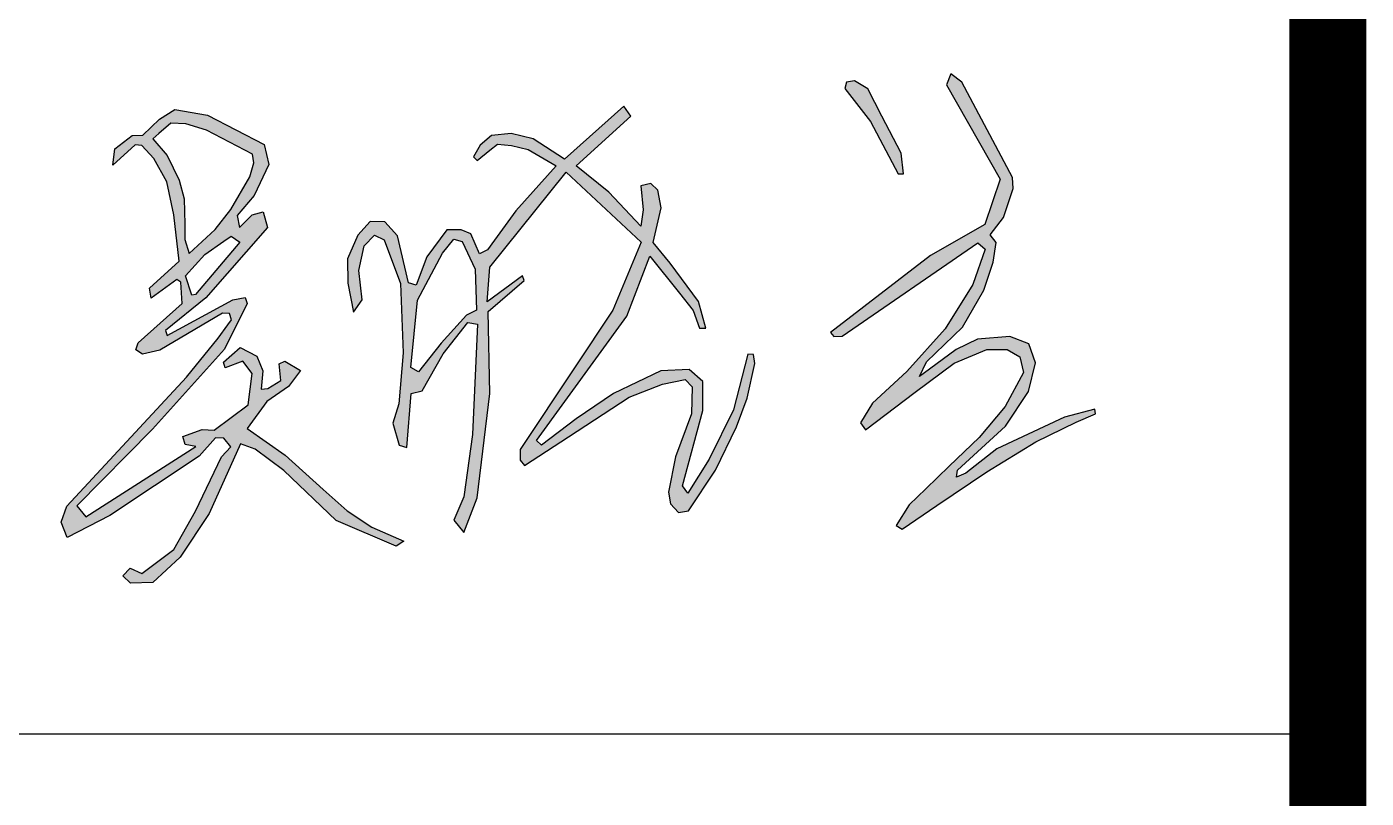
# Model space of a CAD drawing. Extents: x 1728470 to 1835391, y -157368 to 197905.
# Drawn here: x 1800081 to 1801820, y 174085 to 175086 of the extents above; entities that cross this region are included whole.
import ezdxf

# ---------------------------------------------------------------- set-up
doc = ezdxf.new("R2010")
doc.units = 0
doc.header["$LTSCALE"] = 1000
doc.header["$MEASUREMENT"] = 0
doc.layers.get('0').update_dxf_attribs({"linetype": 'CONTINUOUS'})
doc.layers.add('PUB_TITLE', color=4, linetype='CONTINUOUS')
doc.layers.add('TEL_TITLE', color=7, linetype='CONTINUOUS')

msp = doc.modelspace()

# ---------------------------------------------------------------- hatches: boundary and pattern name
h = msp.add_hatch(color=256)
h.paths.add_polyline_path([(1801294.7, 175014.5), (1801280.4, 175025.5), (1801275, 175011), (1801344.3, 174888.6), (1801324.4, 174829.6), (1801254.2, 174789.7), (1801124, 174689.6), (1801128.3, 174684.3), (1801139.4, 174684.8), (1801315.6, 174806.1), (1801324.8, 174797.9), (1801308.8, 174752), (1801273, 174694.4), (1801223.1, 174639.1), (1801178.6, 174598), (1801163.1, 174572.3), (1801169.4, 174563.2), (1801234.2, 174612), (1801284.6, 174649.9), (1801327.3, 174667.7), (1801353.4, 174667.7), (1801369.9, 174658), (1801374.7, 174637.7), (1801351, 174593.7), (1801317.1, 174553.4), (1801278.4, 174516.1), (1801247.8, 174486.7), (1801226.4, 174466.1), (1801209.6, 174439.2), (1801217.4, 174434.4), (1801262.4, 174464.9), (1801327.3, 174508.8), (1801390.9, 174547.9), (1801443.2, 174573.3), (1801468.3, 174584.1), (1801467.2, 174590.2), (1801427.9, 174579.7), (1801340.1, 174538.7), (1801300.1, 174506.9), (1801287.8, 174501.8), (1801289.2, 174511), (1801351.3, 174567.9), (1801381.1, 174612.9), (1801390.3, 174650.1), (1801381.5, 174674.8), (1801357.1, 174684.6), (1801315, 174680.9), (1801287.2, 174667.7), (1801252.6, 174641.9), (1801239.7, 174632.3), (1801248.6, 174651.4), (1801295.4, 174696.5), (1801323.2, 174744.7), (1801335.4, 174781), (1801339.1, 174806.4), (1801331.7, 174816.2), (1801348.7, 174838.8), (1801361.2, 174876.4), (1801360.5, 174890.9)])
h.paths.add_polyline_path([(1801155.4, 175016.3), (1801145, 175014.4), (1801142.8, 175006.2), (1801176.1, 174963.5), (1801212.1, 174895.5), (1801218.8, 174895.5), (1801216.1, 174922.5), (1801191, 174970.6), (1801172.6, 175005.9)], flags=17)
h.paths.add_polyline_path([(1800618.8, 174675.6), (1800589, 174638.4), (1800579.4, 174644), (1800588, 174731.5), (1800620.4, 174792.7), (1800635.1, 174810.7), (1800646.1, 174807.5), (1800662.8, 174772), (1800664.6, 174718.5), (1800651.5, 174712.2)], flags=16)
h.paths.add_polyline_path([(1800497.6, 174753.8), (1800504.8, 174716), (1800516.2, 174731.8), (1800511.7, 174769.9), (1800518.6, 174802), (1800532, 174815.9), (1800544.4, 174809.9), (1800565.6, 174753.1), (1800569.1, 174663.1), (1800563.6, 174597.1), (1800555.7, 174571.9), (1800564.1, 174543.3), (1800574, 174540.3), (1800579.5, 174610.5), (1800593.8, 174614), (1800621, 174661.9), (1800653.2, 174702.4), (1800665.6, 174700.4), (1800659.1, 174557.1), (1800648.2, 174476.3), (1800634.9, 174446.2), (1800648.2, 174429.9), (1800665.5, 174474.8), (1800681.9, 174610.5), (1800679.6, 174716.7), (1800726.4, 174756.9), (1800724.3, 174763.1), (1800678.5, 174729.2), (1800681.6, 174774.6), (1800781.1, 174897.8), (1800878.4, 174806.7), (1800841.5, 174718.8), (1800791.8, 174643.9), (1800721.3, 174537.6), (1800721.4, 174523.7), (1800726.8, 174516.8), (1800784.1, 174554.2), (1800862.7, 174605.5), (1800906.2, 174622.6), (1800935.4, 174628.8), (1800944.5, 174619.2), (1800943.8, 174584.1), (1800922.7, 174528.1), (1800913.9, 174482.2), (1800916.2, 174467.3), (1800926.9, 174455.9), (1800939.9, 174458.2), (1800974.7, 174510.9), (1801001.9, 174567.2), (1801015.9, 174604.4), (1801025.7, 174649.2), (1801024.2, 174660.9), (1801017, 174661.6), (1800998.2, 174589.4), (1800966.5, 174525.4), (1800939, 174481.1), (1800931.8, 174490.5), (1800958.2, 174588.2), (1800958.6, 174625.9), (1800940.5, 174641.7), (1800904, 174639.8), (1800842.6, 174610.4), (1800793.9, 174577.7), (1800748.7, 174543.4), (1800742.4, 174549.5), (1800859.5, 174710.6), (1800889.5, 174788.7), (1800927.9, 174740.7), (1800946, 174718.2), (1800954.1, 174695.4), (1800962.4, 174695.4), (1800952.8, 174729.8), (1800916, 174779.8), (1800894, 174806.3), (1800904.1, 174851.2), (1800899.9, 174874.5), (1800890.8, 174882.8), (1800877.9, 174879.9), (1800880.8, 174848.7), (1800877.9, 174827.5), (1800836.3, 174871.6), (1800793.7, 174905.8), (1800865.1, 174970.4), (1800856, 174983.2), (1800778.9, 174914.4), (1800738.2, 174940.8), (1800709.4, 174947.7), (1800683.9, 174945.2), (1800669.1, 174932.9), (1800660.4, 174917.4), (1800665.5, 174912.8), (1800681.7, 174926.1), (1800691.6, 174934.2), (1800710.1, 174932.2), (1800731.7, 174927), (1800768, 174906.1), (1800715.5, 174847.7), (1800688, 174809.6), (1800678.7, 174796.7), (1800668.3, 174791.5), (1800657, 174817.7), (1800644.8, 174823), (1800625.9, 174823), (1800600.1, 174787.6), (1800586, 174751.1), (1800576.4, 174754.1), (1800562, 174815.1), (1800545.3, 174833.2), (1800526.6, 174833.5), (1800510.5, 174815.9), (1800496.9, 174785.3)])
h.paths.add_polyline_path([(1800295, 174738), (1800286.7, 174763.3), (1800311.7, 174790.8), (1800336.5, 174808), (1800345.8, 174814.5), (1800357, 174806.8), (1800299.7, 174739)], flags=16)
h.paths.add_polyline_path([(1800285.8, 174810.1), (1800291.6, 174792.3), (1800325.1, 174823.5), (1800345.5, 174849.3), (1800370, 174891.8), (1800375.4, 174910), (1800373.7, 174921.1), (1800313.9, 174952.4), (1800286.9, 174960.5), (1800267.4, 174961.1), (1800252.1, 174947.9), (1800244.1, 174940.9), (1800262.8, 174919.2), (1800278.3, 174887.4), (1800284.9, 174862.9), (1800285.7, 174830.2)], flags=16)
h.paths.add_polyline_path([(1800221.4, 174933.2), (1800192.2, 174906.6), (1800194.9, 174928.2), (1800217.2, 174945.3), (1800231.1, 174945.7), (1800252.9, 174966.3), (1800272.7, 174979), (1800315.2, 174971.8), (1800388.7, 174933.8), (1800395, 174907.6), (1800375.9, 174867.2), (1800353.7, 174841.4), (1800356.9, 174825.9), (1800373.2, 174842.2), (1800387.5, 174846.1), (1800393.3, 174825.9), (1800313.1, 174734.7), (1800260.5, 174692.3), (1800262.7, 174685.7), (1800348.1, 174732.1), (1800364.3, 174735.2), (1800366.5, 174727.3), (1800337.4, 174667.8), (1800243.9, 174564), (1800145.5, 174464.6), (1800157.1, 174450.3), (1800300, 174541.5), (1800286.3, 174544.2), (1800283, 174554.7), (1800308.3, 174563.5), (1800323.7, 174562.9), (1800368.2, 174595.9), (1800373.1, 174636.5), (1800361, 174652.4), (1800338, 174643.6), (1800335.8, 174651.3), (1800357.7, 174670), (1800379.2, 174659), (1800386.9, 174639.8), (1800384.7, 174616.2), (1800393.5, 174616.7), (1800410.5, 174627.2), (1800408.3, 174649.1), (1800415.5, 174652.4), (1800435.8, 174640.3), (1800420.4, 174619.5), (1800392.4, 174600.2), (1800366.5, 174565.1), (1800416, 174530.5), (1800465.5, 174486), (1800496.5, 174458.1), (1800528.8, 174436.9), (1800570.1, 174418.8), (1800560.2, 174412.2), (1800482.1, 174445.7), (1800414.5, 174510.5), (1800377.1, 174538), (1800357.9, 174545.1), (1800317.2, 174454.5), (1800279.8, 174397.9), (1800244.4, 174365.1), (1800215.1, 174364.3), (1800205.1, 174373.6), (1800214.7, 174383.6), (1800230.1, 174376.6), (1800271.7, 174407.8), (1800299.5, 174457.7), (1800333.4, 174528.1), (1800345.7, 174541.2), (1800336.5, 174552.4), (1800325.7, 174552.7), (1800304.5, 174529.3), (1800188.2, 174451.9), (1800133.1, 174423.4), (1800125, 174443.5), (1800132.7, 174464.2), (1800287.9, 174631.8), (1800329.2, 174682.4), (1800341.8, 174699.5), (1800346.5, 174705.9), (1800343.9, 174714.4), (1800334.8, 174714.8), (1800253.4, 174666.5), (1800231, 174661.4), (1800222.2, 174666.9), (1800225.3, 174676), (1800282.4, 174727.1), (1800280.4, 174755.1), (1800275.4, 174758.4), (1800242, 174734.1), (1800240, 174747.1), (1800278.4, 174782.4), (1800271.6, 174842.5), (1800262.5, 174885.1), (1800245.5, 174915.3), (1800230, 174932.3)])

# ---------------------------------------------------------------- linework, layer by layer
for p, q in [((1801280.4, 175025.5), (1801275, 175011)), ((1801294.7, 175014.5), (1801280.4, 175025.5)), ((1801145, 175014.4), (1801142.8, 175006.2)), ((1801142.8, 175006.2), (1801176.1, 174963.5)), ((1801155.4, 175016.3), (1801145, 175014.4)), ((1801172.6, 175005.9), (1801155.4, 175016.3)), ((1801191, 174970.6), (1801172.6, 175005.9)), ((1801275, 175011), (1801344.3, 174888.6)), ((1801360.5, 174890.9), (1801294.7, 175014.5)), ((1800856, 174983.2), (1800778.9, 174914.4)), ((1800865.1, 174970.4), (1800856, 174983.2)), ((1800231.1, 174945.7), (1800252.9, 174966.3)), ((1800252.9, 174966.3), (1800272.7, 174979)), ((1800272.7, 174979), (1800315.2, 174971.8)), ((1800315.2, 174971.8), (1800388.7, 174933.8)), ((1800793.7, 174905.8), (1800865.1, 174970.4)), ((1801216.1, 174922.5), (1801191, 174970.6)), ((1800267.4, 174961.1), (1800252.1, 174947.9)), ((1800286.9, 174960.5), (1800267.4, 174961.1)), ((1800313.9, 174952.4), (1800286.9, 174960.5)), ((1800373.7, 174921.1), (1800313.9, 174952.4)), ((1801176.1, 174963.5), (1801212.1, 174895.5)), ((1800221.4, 174933.2), (1800192.2, 174906.6)), ((1800194.9, 174928.2), (1800217.2, 174945.3)), ((1800217.2, 174945.3), (1800231.1, 174945.7)), ((1800230, 174932.3), (1800221.4, 174933.2)), ((1800245.5, 174915.3), (1800230, 174932.3)), ((1800252.1, 174947.9), (1800244.1, 174940.9)), ((1800244.1, 174940.9), (1800262.8, 174919.2)), ((1800388.7, 174933.8), (1800395, 174907.6)), ((1800669.1, 174932.9), (1800660.4, 174917.4)), ((1800683.9, 174945.2), (1800669.1, 174932.9)), ((1800681.7, 174926.1), (1800691.6, 174934.2)), ((1800709.4, 174947.7), (1800683.9, 174945.2)), ((1800691.6, 174934.2), (1800710.1, 174932.2)), ((1800738.2, 174940.8), (1800709.4, 174947.7)), ((1800710.1, 174932.2), (1800731.7, 174927)), ((1800778.9, 174914.4), (1800738.2, 174940.8)), ((1800192.2, 174906.6), (1800194.9, 174928.2)), ((1800262.5, 174885.1), (1800245.5, 174915.3)), ((1800262.8, 174919.2), (1800278.3, 174887.4)), ((1800375.4, 174910), (1800373.7, 174921.1)), ((1800660.4, 174917.4), (1800665.5, 174912.8)), ((1800665.5, 174912.8), (1800681.7, 174926.1)), ((1800731.7, 174927), (1800768, 174906.1)), ((1801218.8, 174895.5), (1801216.1, 174922.5)), ((1800370, 174891.8), (1800375.4, 174910)), ((1800395, 174907.6), (1800375.9, 174867.2)), ((1800681.6, 174774.6), (1800781.1, 174897.8)), ((1800768, 174906.1), (1800715.5, 174847.7)), ((1800781.1, 174897.8), (1800878.4, 174806.7)), ((1800836.3, 174871.6), (1800793.7, 174905.8)), ((1800271.6, 174842.5), (1800262.5, 174885.1)), ((1800278.3, 174887.4), (1800284.9, 174862.9)), ((1800345.5, 174849.3), (1800370, 174891.8)), ((1800890.8, 174882.8), (1800877.9, 174879.9)), ((1800877.9, 174879.9), (1800880.8, 174848.7)), ((1800899.9, 174874.5), (1800890.8, 174882.8)), ((1801212.1, 174895.5), (1801218.8, 174895.5)), ((1801344.3, 174888.6), (1801324.4, 174829.6)), ((1801361.2, 174876.4), (1801360.5, 174890.9)), ((1800284.9, 174862.9), (1800285.7, 174830.2)), ((1800375.9, 174867.2), (1800353.7, 174841.4)), ((1800877.9, 174827.5), (1800836.3, 174871.6)), ((1800904.1, 174851.2), (1800899.9, 174874.5)), ((1801348.7, 174838.8), (1801361.2, 174876.4)), ((1800325.1, 174823.5), (1800345.5, 174849.3)), ((1800373.2, 174842.2), (1800387.5, 174846.1)), ((1800387.5, 174846.1), (1800393.3, 174825.9)), ((1800715.5, 174847.7), (1800688, 174809.6)), ((1800880.8, 174848.7), (1800877.9, 174827.5)), ((1800894, 174806.3), (1800904.1, 174851.2)), ((1800278.4, 174782.4), (1800271.6, 174842.5)), ((1800285.7, 174830.2), (1800285.8, 174810.1)), ((1800353.7, 174841.4), (1800356.9, 174825.9)), ((1800356.9, 174825.9), (1800373.2, 174842.2)), ((1800526.6, 174833.5), (1800510.5, 174815.9)), ((1800545.3, 174833.2), (1800526.6, 174833.5)), ((1800562, 174815.1), (1800545.3, 174833.2)), ((1801324.4, 174829.6), (1801254.2, 174789.7)), ((1801331.7, 174816.2), (1801348.7, 174838.8)), ((1800285.8, 174810.1), (1800291.6, 174792.3)), ((1800291.6, 174792.3), (1800325.1, 174823.5)), ((1800393.3, 174825.9), (1800313.1, 174734.7)), ((1800336.5, 174808), (1800345.8, 174814.5)), ((1800345.8, 174814.5), (1800357, 174806.8)), ((1800510.5, 174815.9), (1800496.9, 174785.3)), ((1800518.6, 174802), (1800532, 174815.9)), ((1800532, 174815.9), (1800544.4, 174809.9)), ((1800544.4, 174809.9), (1800565.6, 174753.1)), ((1800576.4, 174754.1), (1800562, 174815.1)), ((1800625.9, 174823), (1800600.1, 174787.6)), ((1800620.4, 174792.7), (1800635.1, 174810.7)), ((1800644.8, 174823), (1800625.9, 174823)), ((1800635.1, 174810.7), (1800646.1, 174807.5)), ((1800657, 174817.7), (1800644.8, 174823)), ((1800668.3, 174791.5), (1800657, 174817.7)), ((1800688, 174809.6), (1800678.7, 174796.7)), ((1801339.1, 174806.4), (1801331.7, 174816.2)), ((1800357, 174806.8), (1800299.7, 174739)), ((1800311.7, 174790.8), (1800336.5, 174808)), ((1800511.7, 174769.9), (1800518.6, 174802)), ((1800588, 174731.5), (1800620.4, 174792.7)), ((1800646.1, 174807.5), (1800662.8, 174772)), ((1800678.7, 174796.7), (1800668.3, 174791.5)), ((1800878.4, 174806.7), (1800841.5, 174718.8)), ((1800916, 174779.8), (1800894, 174806.3)), ((1801139.4, 174684.8), (1801315.6, 174806.1)), ((1801324.8, 174797.9), (1801308.8, 174752)), ((1801315.6, 174806.1), (1801324.8, 174797.9)), ((1801335.4, 174781), (1801339.1, 174806.4)), ((1800240, 174747.1), (1800278.4, 174782.4)), ((1800286.7, 174763.3), (1800311.7, 174790.8)), ((1800496.9, 174785.3), (1800497.6, 174753.8)), ((1800600.1, 174787.6), (1800586, 174751.1)), ((1800678.5, 174729.2), (1800681.6, 174774.6)), ((1800859.5, 174710.6), (1800889.5, 174788.7)), ((1800889.5, 174788.7), (1800927.9, 174740.7)), ((1800952.8, 174729.8), (1800916, 174779.8)), ((1801254.2, 174789.7), (1801124, 174689.6)), ((1801323.2, 174744.7), (1801335.4, 174781)), ((1800275.4, 174758.4), (1800242, 174734.1)), ((1800280.4, 174755.1), (1800275.4, 174758.4)), ((1800295, 174738), (1800286.7, 174763.3)), ((1800516.2, 174731.8), (1800511.7, 174769.9)), ((1800662.8, 174772), (1800664.6, 174718.5)), ((1800724.3, 174763.1), (1800678.5, 174729.2)), ((1800679.6, 174716.7), (1800726.4, 174756.9)), ((1800726.4, 174756.9), (1800724.3, 174763.1)), ((1800242, 174734.1), (1800240, 174747.1)), ((1800282.4, 174727.1), (1800280.4, 174755.1)), ((1800497.6, 174753.8), (1800504.8, 174716)), ((1800565.6, 174753.1), (1800569.1, 174663.1)), ((1800586, 174751.1), (1800576.4, 174754.1)), ((1800927.9, 174740.7), (1800946, 174718.2)), ((1801308.8, 174752), (1801273, 174694.4)), ((1801295.4, 174696.5), (1801323.2, 174744.7)), ((1800225.3, 174676), (1800282.4, 174727.1)), ((1800313.1, 174734.7), (1800260.5, 174692.3)), ((1800262.7, 174685.7), (1800348.1, 174732.1)), ((1800299.7, 174739), (1800295, 174738)), ((1800366.5, 174727.3), (1800337.4, 174667.8)), ((1800348.1, 174732.1), (1800364.3, 174735.2)), ((1800364.3, 174735.2), (1800366.5, 174727.3)), ((1800504.8, 174716), (1800516.2, 174731.8)), ((1800579.4, 174644), (1800588, 174731.5)), ((1800962.4, 174695.4), (1800952.8, 174729.8)), ((1800334.8, 174714.8), (1800253.4, 174666.5)), ((1800343.9, 174714.4), (1800334.8, 174714.8)), ((1800341.8, 174699.5), (1800346.5, 174705.9)), ((1800346.5, 174705.9), (1800343.9, 174714.4)), ((1800651.5, 174712.2), (1800618.8, 174675.6)), ((1800664.6, 174718.5), (1800651.5, 174712.2)), ((1800681.9, 174610.5), (1800679.6, 174716.7)), ((1800742.4, 174549.5), (1800859.5, 174710.6)), ((1800841.5, 174718.8), (1800791.8, 174643.9)), ((1800946, 174718.2), (1800954.1, 174695.4)), ((1800260.5, 174692.3), (1800262.7, 174685.7)), ((1800329.2, 174682.4), (1800341.8, 174699.5)), ((1800621, 174661.9), (1800653.2, 174702.4)), ((1800653.2, 174702.4), (1800665.6, 174700.4)), ((1800665.6, 174700.4), (1800659.1, 174557.1)), ((1800954.1, 174695.4), (1800962.4, 174695.4)), ((1801124, 174689.6), (1801128.3, 174684.3)), ((1801273, 174694.4), (1801223.1, 174639.1)), ((1801248.6, 174651.4), (1801295.4, 174696.5)), ((1800222.2, 174666.9), (1800225.3, 174676)), ((1800287.9, 174631.8), (1800329.2, 174682.4)), ((1800335.8, 174651.3), (1800357.7, 174670)), ((1800357.7, 174670), (1800379.2, 174659)), ((1800618.8, 174675.6), (1800589, 174638.4)), ((1801128.3, 174684.3), (1801139.4, 174684.8)), ((1801315, 174680.9), (1801287.2, 174667.7)), ((1801357.1, 174684.6), (1801315, 174680.9)), ((1801381.5, 174674.8), (1801357.1, 174684.6)), ((1801390.3, 174650.1), (1801381.5, 174674.8)), ((1800231, 174661.4), (1800222.2, 174666.9)), ((1800253.4, 174666.5), (1800231, 174661.4)), ((1800337.4, 174667.8), (1800243.9, 174564)), ((1800361, 174652.4), (1800338, 174643.6)), ((1800373.1, 174636.5), (1800361, 174652.4)), ((1800379.2, 174659), (1800386.9, 174639.8)), ((1800408.3, 174649.1), (1800415.5, 174652.4)), ((1800415.5, 174652.4), (1800435.8, 174640.3)), ((1800569.1, 174663.1), (1800563.6, 174597.1)), ((1800593.8, 174614), (1800621, 174661.9)), ((1801017, 174661.6), (1800998.2, 174589.4)), ((1801024.2, 174660.9), (1801017, 174661.6)), ((1801025.7, 174649.2), (1801024.2, 174660.9)), ((1801287.2, 174667.7), (1801252.6, 174641.9)), ((1801284.6, 174649.9), (1801327.3, 174667.7)), ((1801327.3, 174667.7), (1801353.4, 174667.7)), ((1801353.4, 174667.7), (1801369.9, 174658)), ((1801369.9, 174658), (1801374.7, 174637.7)), ((1800338, 174643.6), (1800335.8, 174651.3)), ((1800338, 174643.6), (1800338, 174643.6)), ((1800368.2, 174595.9), (1800373.1, 174636.5)), ((1800386.9, 174639.8), (1800384.7, 174616.2)), ((1800410.5, 174627.2), (1800408.3, 174649.1)), ((1800435.8, 174640.3), (1800420.4, 174619.5)), ((1800589, 174638.4), (1800579.4, 174644)), ((1800791.8, 174643.9), (1800721.3, 174537.6)), ((1800904, 174639.8), (1800842.6, 174610.4)), ((1800940.5, 174641.7), (1800904, 174639.8)), ((1800958.6, 174625.9), (1800940.5, 174641.7)), ((1801015.9, 174604.4), (1801025.7, 174649.2)), ((1801223.1, 174639.1), (1801178.6, 174598)), ((1801234.2, 174612), (1801284.6, 174649.9)), ((1801239.7, 174632.3), (1801248.6, 174651.4)), ((1801252.6, 174641.9), (1801239.7, 174632.3)), ((1801374.7, 174637.7), (1801351, 174593.7)), ((1801381.1, 174612.9), (1801390.3, 174650.1)), ((1800132.7, 174464.2), (1800287.9, 174631.8)), ((1800420.4, 174619.5), (1800392.4, 174600.2)), ((1800393.5, 174616.7), (1800410.5, 174627.2)), ((1800862.7, 174605.5), (1800906.2, 174622.6)), ((1800906.2, 174622.6), (1800935.4, 174628.8)), ((1800935.4, 174628.8), (1800944.5, 174619.2)), ((1800944.5, 174619.2), (1800943.8, 174584.1)), ((1800958.2, 174588.2), (1800958.6, 174625.9)), ((1800392.4, 174600.2), (1800366.5, 174565.1)), ((1800384.7, 174616.2), (1800393.5, 174616.7)), ((1800574, 174540.3), (1800579.5, 174610.5)), ((1800579.5, 174610.5), (1800593.8, 174614)), ((1800665.5, 174474.8), (1800681.9, 174610.5)), ((1800784.1, 174554.2), (1800862.7, 174605.5)), ((1800842.6, 174610.4), (1800793.9, 174577.7)), ((1801001.9, 174567.2), (1801015.9, 174604.4)), ((1801169.4, 174563.2), (1801234.2, 174612)), ((1801351.3, 174567.9), (1801381.1, 174612.9)), ((1800323.7, 174562.9), (1800368.2, 174595.9)), ((1800563.6, 174597.1), (1800555.7, 174571.9)), ((1800943.8, 174584.1), (1800922.7, 174528.1)), ((1800931.8, 174490.5), (1800958.2, 174588.2)), ((1800998.2, 174589.4), (1800966.5, 174525.4)), ((1801178.6, 174598), (1801163.1, 174572.3)), ((1801351, 174593.7), (1801317.1, 174553.4)), ((1801467.2, 174590.2), (1801427.9, 174579.7)), ((1801443.2, 174573.3), (1801468.3, 174584.1)), ((1801468.3, 174584.1), (1801467.2, 174590.2)), ((1800555.7, 174571.9), (1800564.1, 174543.3)), ((1800793.9, 174577.7), (1800748.7, 174543.4)), ((1800974.7, 174510.9), (1801001.9, 174567.2)), ((1801163.1, 174572.3), (1801169.4, 174563.2)), ((1801289.2, 174511), (1801351.3, 174567.9)), ((1801427.9, 174579.7), (1801340.1, 174538.7)), ((1801390.9, 174547.9), (1801443.2, 174573.3)), ((1800243.9, 174564), (1800145.5, 174464.6)), ((1800283, 174554.7), (1800308.3, 174563.5)), ((1800286.3, 174544.2), (1800283, 174554.7)), ((1800325.7, 174552.7), (1800304.5, 174529.3)), ((1800308.3, 174563.5), (1800323.7, 174562.9)), ((1800336.5, 174552.4), (1800325.7, 174552.7)), ((1800345.7, 174541.2), (1800336.5, 174552.4)), ((1800366.5, 174565.1), (1800416, 174530.5)), ((1800659.1, 174557.1), (1800648.2, 174476.3)), ((1800726.8, 174516.8), (1800784.1, 174554.2)), ((1800748.7, 174543.4), (1800742.4, 174549.5)), ((1801317.1, 174553.4), (1801278.4, 174516.1)), ((1801327.3, 174508.8), (1801390.9, 174547.9)), ((1800157.1, 174450.3), (1800300, 174541.5)), ((1800300, 174541.5), (1800286.3, 174544.2)), ((1800357.9, 174545.1), (1800317.2, 174454.5)), ((1800333.4, 174528.1), (1800345.7, 174541.2)), ((1800377.1, 174538), (1800357.9, 174545.1)), ((1800414.5, 174510.5), (1800377.1, 174538)), ((1800416, 174530.5), (1800465.5, 174486)), ((1800564.1, 174543.3), (1800574, 174540.3)), ((1800721.3, 174537.6), (1800721.4, 174523.7)), ((1801340.1, 174538.7), (1801300.1, 174506.9)), ((1800304.5, 174529.3), (1800188.2, 174451.9)), ((1800299.5, 174457.7), (1800333.4, 174528.1)), ((1800721.4, 174523.7), (1800726.8, 174516.8)), ((1800922.7, 174528.1), (1800913.9, 174482.2)), ((1800966.5, 174525.4), (1800939, 174481.1)), ((1801278.4, 174516.1), (1801247.8, 174486.7)), ((1800482.1, 174445.7), (1800414.5, 174510.5)), ((1800939.9, 174458.2), (1800974.7, 174510.9)), ((1801262.4, 174464.9), (1801327.3, 174508.8)), ((1801287.8, 174501.8), (1801289.2, 174511)), ((1801300.1, 174506.9), (1801287.8, 174501.8)), ((1800465.5, 174486), (1800496.5, 174458.1)), ((1800913.9, 174482.2), (1800916.2, 174467.3)), ((1800939, 174481.1), (1800931.8, 174490.5)), ((1801247.8, 174486.7), (1801226.4, 174466.1)), ((1800125, 174443.5), (1800132.7, 174464.2)), ((1800145.5, 174464.6), (1800157.1, 174450.3)), ((1800648.2, 174476.3), (1800634.9, 174446.2)), ((1800648.2, 174429.9), (1800665.5, 174474.8)), ((1800916.2, 174467.3), (1800926.9, 174455.9)), ((1801226.4, 174466.1), (1801209.6, 174439.2)), ((1801217.4, 174434.4), (1801262.4, 174464.9)), ((1800188.2, 174451.9), (1800133.1, 174423.4)), ((1800271.7, 174407.8), (1800299.5, 174457.7)), ((1800317.2, 174454.5), (1800279.8, 174397.9)), ((1800560.2, 174412.2), (1800482.1, 174445.7)), ((1800496.5, 174458.1), (1800528.8, 174436.9)), ((1800634.9, 174446.2), (1800648.2, 174429.9)), ((1800926.9, 174455.9), (1800939.9, 174458.2)), ((1800133.1, 174423.4), (1800125, 174443.5)), ((1800528.8, 174436.9), (1800570.1, 174418.8)), ((1801209.6, 174439.2), (1801217.4, 174434.4)), ((1800570.1, 174418.8), (1800560.2, 174412.2)), ((1800230.1, 174376.6), (1800271.7, 174407.8)), ((1800279.8, 174397.9), (1800244.4, 174365.1)), ((1800205.1, 174373.6), (1800214.7, 174383.6)), ((1800214.7, 174383.6), (1800230.1, 174376.6)), ((1800215.1, 174364.3), (1800205.1, 174373.6)), ((1800244.4, 174365.1), (1800215.1, 174364.3))]:
    msp.add_line(p, q)
at = {"layer": 'PUB_TITLE', "color": 4}
msp.add_line((1796269.8, 174168.8), (1801769.8, 174168.8), dxfattribs=at)
at = {"layer": 'TEL_TITLE', "color": 4, "const_width": 100}
msp.add_lwpolyline([(1730969.8, 156904.7), (1801769.8, 156904.7), (1801769.8, 196904.7), (1730969.8, 196904.7)], close=True, dxfattribs=at)

doc.saveas('drawing.dxf')
